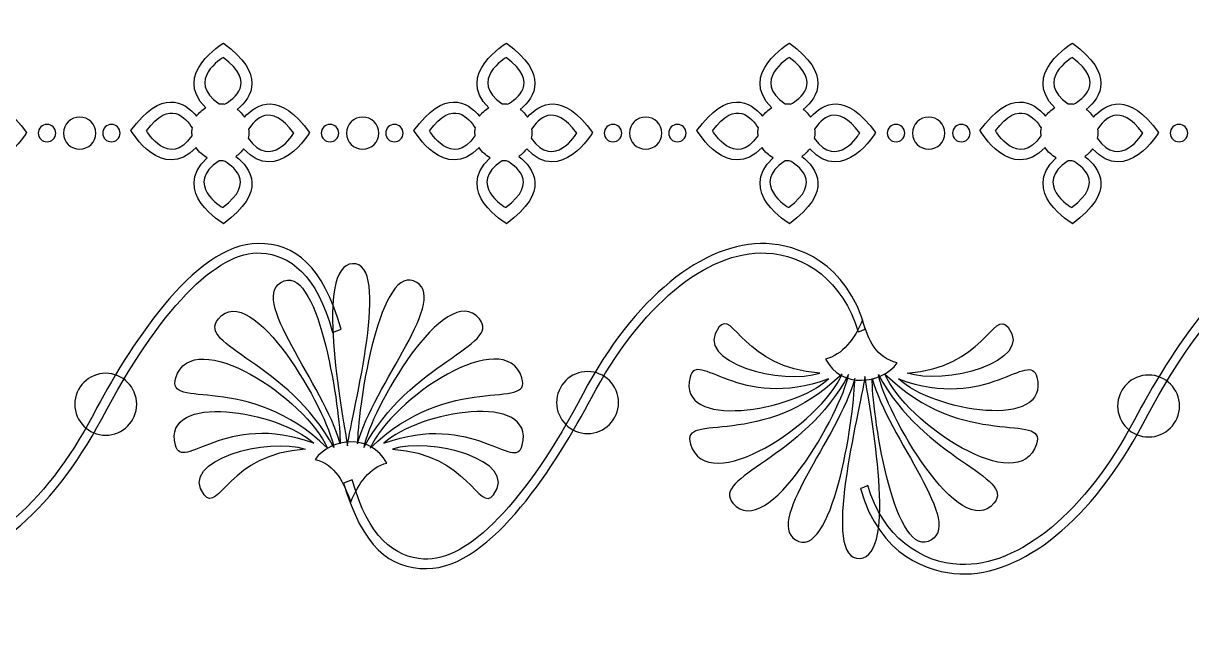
# Model space of a CAD drawing. Header units: millimetres. Extents: x -106 to 106, y -106 to 106.
# Drawn here: x -21.13 to 18.78, y 20.35 to 41.07 of the extents above; entities that cross this region are included whole.
import ezdxf

# ---------------------------------------------------------------- set-up
doc = ezdxf.new("R2010")
doc.units = ezdxf.units.MM
doc.header["$MEASUREMENT"] = 0
doc.layers.add('layer 1', color=7, linetype='Continuous')

msp = doc.modelspace()

# ---------------------------------------------------------------- linework, layer by layer
at = {"layer": 'layer 1', "color": 7}
msp.add_open_spline([(105.6569, -105.6569), (105.6569, -105.6569), (-106.0097, -105.6569), (-106.0097, -105.6569), (-106.0097, -105.6569), (-106.0097, -105.6569), (-106.0097, 106.0097), (-106.0097, 106.0097), (-106.0097, 106.0097), (-106.0097, 106.0097), (105.6569, 106.0097), (105.6569, 106.0097), (105.6569, 106.0097), (105.6569, 106.0097), (105.6569, -105.6569), (105.6569, -105.6569)], degree=3, knots=[0, 0, 0, 0, 0.2, 0.2, 0.2, 0.2, 0.4, 0.4, 0.4, 0.4, 0.6, 0.6, 0.6, 0.6, 1, 1, 1, 1], dxfattribs=at)
at = {"layer": 'layer 1', "color": 250}
for points, knots in [([(-24.8992, 36.8203), (-24.8058, 36.6737), (-24.6739, 36.555), (-24.517, 36.4749), (-24.517, 36.4749), (-25.7942, 35.3077), (-23.9689, 34.2215), (-23.9689, 34.2215), (-23.9689, 34.2215), (-22.4558, 35.3113), (-23.0177, 36.1128), (-23.543, 36.5226), (-23.543, 36.5226), (-23.4383, 36.5905), (-23.3469, 36.6781), (-23.2741, 36.781), (-23.2741, 36.781), (-22.1069, 35.5122), (-21.024, 37.3372), (-21.024, 37.3372), (-21.024, 37.3372), (-22.0458, 38.753), (-22.8161, 38.3475), (-23.245, 37.8576), (-23.245, 37.8576), (-23.3105, 37.9622), (-23.3937, 38.0517), (-23.4921, 38.1263), (-23.4921, 38.1263), (-22.9836, 38.5459), (-22.5047, 39.3309), (-23.9689, 40.3875), (-23.9689, 40.3875), (-23.9689, 40.3875), (-25.7426, 39.3319), (-24.569, 38.1823), (-24.569, 38.1823), (-24.6925, 38.1093), (-24.8005, 38.0126), (-24.8806, 37.896), (-24.8806, 37.896), (-25.3052, 38.3964), (-26.0852, 38.8418), (-27.1256, 37.4006), (-27.1256, 37.4006), (-27.1256, 37.4006), (-26.058, 35.605), (-24.8992, 36.8203)], [0, 0, 0, 0, 0.0769231, 0.0769231, 0.0769231, 0.0769231, 0.1538462, 0.1538462, 0.1538462, 0.1538462, 0.2307692, 0.2307692, 0.2307692, 0.2307692, 0.3076923, 0.3076923, 0.3076923, 0.3076923, 0.3846154, 0.3846154, 0.3846154, 0.3846154, 0.4615385, 0.4615385, 0.4615385, 0.4615385, 0.5384615, 0.5384615, 0.5384615, 0.5384615, 0.6153846, 0.6153846, 0.6153846, 0.6153846, 0.6923077, 0.6923077, 0.6923077, 0.6923077, 0.7692308, 0.7692308, 0.7692308, 0.7692308, 0.8461538, 0.8461538, 0.8461538, 0.8461539, 1, 1, 1, 1]), ([(-15.2307, 36.8203), (-15.1374, 36.6737), (-15.0044, 36.555), (-14.8476, 36.4749), (-14.8476, 36.4749), (-16.1249, 35.3077), (-14.2992, 34.2215), (-14.2992, 34.2215), (-14.2992, 34.2215), (-12.7864, 35.3113), (-13.3481, 36.1128), (-13.8744, 36.5226), (-13.8744, 36.5226), (-13.7688, 36.5905), (-13.6773, 36.6781), (-13.6055, 36.781), (-13.6055, 36.781), (-12.4373, 35.5122), (-11.3545, 37.3372), (-11.3545, 37.3372), (-11.3545, 37.3372), (-12.3761, 38.753), (-13.1466, 38.3475), (-13.5767, 37.8576), (-13.5767, 37.8576), (-13.6412, 37.9622), (-13.7249, 38.0517), (-13.8236, 38.1263), (-13.8236, 38.1263), (-13.3147, 38.5459), (-12.8352, 39.3309), (-14.2992, 40.3875), (-14.2992, 40.3875), (-14.2992, 40.3875), (-16.073, 39.3319), (-14.8993, 38.1823), (-14.8993, 38.1823), (-15.023, 38.1093), (-15.131, 38.0126), (-15.2118, 37.896), (-15.2118, 37.896), (-15.6355, 38.3964), (-16.4167, 38.8418), (-17.4559, 37.4006), (-17.4559, 37.4006), (-17.4559, 37.4006), (-16.3885, 35.605), (-15.2307, 36.8203)], [0, 0, 0, 0, 0.0769231, 0.0769231, 0.0769231, 0.0769231, 0.1538462, 0.1538462, 0.1538462, 0.1538462, 0.2307692, 0.2307692, 0.2307692, 0.2307692, 0.3076923, 0.3076923, 0.3076923, 0.3076923, 0.3846154, 0.3846154, 0.3846154, 0.3846154, 0.4615385, 0.4615385, 0.4615385, 0.4615385, 0.5384615, 0.5384615, 0.5384615, 0.5384615, 0.6153846, 0.6153846, 0.6153846, 0.6153846, 0.6923077, 0.6923077, 0.6923077, 0.6923077, 0.7692308, 0.7692308, 0.7692308, 0.7692308, 0.8461538, 0.8461538, 0.8461538, 0.8461539, 1, 1, 1, 1]), ([(-5.561, 36.8203), (-5.4675, 36.6737), (-5.3359, 36.555), (-5.1792, 36.4749), (-5.1792, 36.4749), (-6.4562, 35.3077), (-4.6295, 34.2215), (-4.6295, 34.2215), (-4.6295, 34.2215), (-3.1178, 35.3113), (-3.6797, 36.1128), (-4.2052, 36.5226), (-4.2052, 36.5226), (-4.0989, 36.5905), (-4.0085, 36.6781), (-3.9358, 36.781), (-3.9358, 36.781), (-2.7688, 35.5122), (-1.6855, 37.3372), (-1.6855, 37.3372), (-1.6855, 37.3372), (-2.7076, 38.753), (-3.478, 38.3475), (-3.9069, 37.8576), (-3.9069, 37.8576), (-3.9723, 37.9622), (-4.0555, 38.0517), (-4.1542, 38.1263), (-4.1542, 38.1263), (-3.6452, 38.5459), (-3.1665, 39.3309), (-4.6295, 40.3875), (-4.6295, 40.3875), (-4.6295, 40.3875), (-6.4044, 39.3319), (-5.231, 38.1823), (-5.231, 38.1823), (-5.3543, 38.1093), (-5.4616, 38.0126), (-5.5426, 37.896), (-5.5426, 37.896), (-5.9672, 38.3964), (-6.747, 38.8418), (-7.7876, 37.4006), (-7.7876, 37.4006), (-7.7876, 37.4006), (-6.7199, 35.605), (-5.561, 36.8203)], [0, 0, 0, 0, 0.0769231, 0.0769231, 0.0769231, 0.0769231, 0.1538462, 0.1538462, 0.1538462, 0.1538462, 0.2307692, 0.2307692, 0.2307692, 0.2307692, 0.3076923, 0.3076923, 0.3076923, 0.3076923, 0.3846154, 0.3846154, 0.3846154, 0.3846154, 0.4615385, 0.4615385, 0.4615385, 0.4615385, 0.5384615, 0.5384615, 0.5384615, 0.5384615, 0.6153846, 0.6153846, 0.6153846, 0.6153846, 0.6923077, 0.6923077, 0.6923077, 0.6923077, 0.7692308, 0.7692308, 0.7692308, 0.7692308, 0.8461538, 0.8461538, 0.8461538, 0.8461539, 1, 1, 1, 1]), ([(4.1072, 36.8203), (4.2019, 36.6737), (4.3335, 36.555), (4.4899, 36.4749), (4.4899, 36.4749), (3.2135, 35.3077), (5.0391, 34.2215), (5.0391, 34.2215), (5.0391, 34.2215), (6.5522, 35.3113), (5.9899, 36.1128), (5.4645, 36.5226), (5.4645, 36.5226), (5.5693, 36.5905), (5.6606, 36.6781), (5.7336, 36.781), (5.7336, 36.781), (6.9005, 35.5122), (7.9836, 37.3372), (7.9836, 37.3372), (7.9836, 37.3372), (6.9604, 38.753), (6.1915, 38.3475), (5.7629, 37.8576), (5.7629, 37.8576), (5.6971, 37.9622), (5.6134, 38.0517), (5.5145, 38.1263), (5.5145, 38.1263), (6.0237, 38.5459), (6.5033, 39.3309), (5.0391, 40.3875), (5.0391, 40.3875), (5.0391, 40.3875), (3.2652, 39.3319), (4.4386, 38.1823), (4.4386, 38.1823), (4.3146, 38.1093), (4.2071, 38.0126), (4.1268, 37.896), (4.1268, 37.896), (3.7027, 38.3964), (2.9214, 38.8418), (1.882, 37.4006), (1.882, 37.4006), (1.882, 37.4006), (2.9493, 35.605), (4.1072, 36.8203)], [0, 0, 0, 0, 0.0769231, 0.0769231, 0.0769231, 0.0769231, 0.1538462, 0.1538462, 0.1538462, 0.1538462, 0.2307692, 0.2307692, 0.2307692, 0.2307692, 0.3076923, 0.3076923, 0.3076923, 0.3076923, 0.3846154, 0.3846154, 0.3846154, 0.3846154, 0.4615385, 0.4615385, 0.4615385, 0.4615385, 0.5384615, 0.5384615, 0.5384615, 0.5384615, 0.6153846, 0.6153846, 0.6153846, 0.6153846, 0.6923077, 0.6923077, 0.6923077, 0.6923077, 0.7692308, 0.7692308, 0.7692308, 0.7692308, 0.8461538, 0.8461538, 0.8461538, 0.8461539, 1, 1, 1, 1]), ([(13.7772, 36.8203), (13.8706, 36.6737), (14.0032, 36.555), (14.1593, 36.4749), (14.1593, 36.4749), (12.8818, 35.3077), (14.7085, 34.2215), (14.7085, 34.2215), (14.7085, 34.2215), (16.2201, 35.3113), (15.6593, 36.1128), (15.1332, 36.5226), (15.1332, 36.5226), (15.2386, 36.5905), (15.3299, 36.6781), (15.4016, 36.781), (15.4016, 36.781), (16.5705, 35.5122), (17.6533, 37.3372), (17.6533, 37.3372), (17.6533, 37.3372), (16.6312, 38.753), (15.8608, 38.3475), (15.4309, 37.8576), (15.4309, 37.8576), (15.3665, 37.9622), (15.2827, 38.0517), (15.1839, 38.1263), (15.1839, 38.1263), (15.6924, 38.5459), (16.1726, 39.3309), (14.7085, 40.3875), (14.7085, 40.3875), (14.7085, 40.3875), (12.9345, 39.3319), (14.108, 38.1823), (14.108, 38.1823), (13.985, 38.1093), (13.8765, 38.0126), (13.7962, 37.896), (13.7962, 37.896), (13.3707, 38.3964), (12.5911, 38.8418), (11.552, 37.4006), (11.552, 37.4006), (11.552, 37.4006), (12.6193, 35.605), (13.7772, 36.8203)], [0, 0, 0, 0, 0.0769231, 0.0769231, 0.0769231, 0.0769231, 0.1538462, 0.1538462, 0.1538462, 0.1538462, 0.2307692, 0.2307692, 0.2307692, 0.2307692, 0.3076923, 0.3076923, 0.3076923, 0.3076923, 0.3846154, 0.3846154, 0.3846154, 0.3846154, 0.4615385, 0.4615385, 0.4615385, 0.4615385, 0.5384615, 0.5384615, 0.5384615, 0.5384615, 0.6153846, 0.6153846, 0.6153846, 0.6153846, 0.6923077, 0.6923077, 0.6923077, 0.6923077, 0.7692308, 0.7692308, 0.7692308, 0.7692308, 0.8461538, 0.8461538, 0.8461538, 0.8461539, 1, 1, 1, 1]), ([(-14.3055, 39.8959), (-14.3055, 39.8959), (-14.3055, 39.8959), (-14.3055, 39.8959), (-14.3055, 39.8959), (-13.1218, 39.0413), (-13.9608, 38.467), (-14.2587, 38.306), (-14.2587, 38.306), (-14.3064, 38.3127), (-14.3544, 38.3206), (-14.4053, 38.3206), (-14.4053, 38.3206), (-14.4168, 38.3206), (-14.428, 38.3175), (-14.4404, 38.3165), (-14.4404, 38.3165), (-15.6295, 39.1107), (-14.3055, 39.8959), (-14.3055, 39.8959)], [0, 0, 0, 0, 0.1666667, 0.1666667, 0.1666667, 0.1666667, 0.3333333, 0.3333333, 0.3333333, 0.3333333, 0.5, 0.5, 0.5, 0.5, 0.6666667, 0.6666667, 0.6666667, 0.6666667, 1, 1, 1, 1]), ([(-4.636, 39.8959), (-4.636, 39.8959), (-4.636, 39.8959), (-4.636, 39.8959), (-4.636, 39.8959), (-3.4533, 39.0413), (-4.2912, 38.467), (-4.589, 38.306), (-4.589, 38.306), (-4.6381, 38.3127), (-4.6858, 38.3206), (-4.7357, 38.3206), (-4.7357, 38.3206), (-4.7482, 38.3206), (-4.7585, 38.3175), (-4.7707, 38.3165), (-4.7707, 38.3165), (-5.9608, 39.1107), (-4.636, 39.8959), (-4.636, 39.8959)], [0, 0, 0, 0, 0.1666667, 0.1666667, 0.1666667, 0.1666667, 0.3333333, 0.3333333, 0.3333333, 0.3333333, 0.5, 0.5, 0.5, 0.5, 0.6666667, 0.6666667, 0.6666667, 0.6666667, 1, 1, 1, 1]), ([(5.0336, 39.8959), (5.0336, 39.8959), (5.0336, 39.8959), (5.0336, 39.8959), (5.0336, 39.8959), (6.2166, 39.0413), (5.3774, 38.467), (5.0797, 38.306), (5.0797, 38.306), (5.0315, 38.3127), (4.9836, 38.3206), (4.9337, 38.3206), (4.9337, 38.3206), (4.9213, 38.3206), (4.9099, 38.3175), (4.8978, 38.3165), (4.8978, 38.3165), (3.7086, 39.1107), (5.0336, 39.8959), (5.0336, 39.8959)], [0, 0, 0, 0, 0.1666667, 0.1666667, 0.1666667, 0.1666667, 0.3333333, 0.3333333, 0.3333333, 0.3333333, 0.5, 0.5, 0.5, 0.5, 0.6666667, 0.6666667, 0.6666667, 0.6666667, 1, 1, 1, 1]), ([(14.7022, 39.8959), (14.7022, 39.8959), (14.7022, 39.8959), (14.7022, 39.8959), (14.7022, 39.8959), (15.8846, 39.0413), (15.0467, 38.467), (14.7491, 38.306), (14.7491, 38.306), (14.7012, 38.3127), (14.6523, 38.3206), (14.6037, 38.3206), (14.6037, 38.3206), (14.591, 38.3206), (14.5786, 38.3175), (14.5672, 38.3165), (14.5672, 38.3165), (13.3783, 39.1107), (14.7022, 39.8959), (14.7022, 39.8959)], [0, 0, 0, 0, 0.1666667, 0.1666667, 0.1666667, 0.1666667, 0.3333333, 0.3333333, 0.3333333, 0.3333333, 0.5, 0.5, 0.5, 0.5, 0.6666667, 0.6666667, 0.6666667, 0.6666667, 1, 1, 1, 1]), ([(-15.3689, 37.4929), (-15.5661, 37.8245), (-16.1239, 38.5053), (-16.9274, 37.3913), (-16.9274, 37.3913), (-16.9274, 37.3913), (-16.1569, 36.0954), (-15.3721, 37.2197), (-15.3721, 37.2197), (-15.377, 37.2614), (-15.3844, 37.2998), (-15.3844, 37.3424), (-15.3844, 37.3424), (-15.3844, 37.3937), (-15.377, 37.4424), (-15.3689, 37.4929), (-15.3689, 37.4929), (-15.3689, 37.4929), (-15.3689, 37.4929), (-15.3689, 37.4929)], [0, 0, 0, 0, 0.3333333, 0.3333333, 0.3333333, 0.3333333, 0.5, 0.5, 0.5, 0.5, 0.6666667, 0.6666667, 0.6666667, 0.6666667, 0.8333333, 0.8333333, 0.8333333, 0.8333333, 1, 1, 1, 1]), ([(-11.8964, 37.3165), (-11.8964, 37.3165), (-11.8964, 37.3165), (-11.8964, 37.3165), (-11.8964, 37.3165), (-11.8964, 37.3165), (-12.665, 36.0231), (-13.4479, 37.1421), (-13.4479, 37.1421), (-13.4343, 37.2063), (-13.427, 37.273), (-13.427, 37.3424), (-13.427, 37.3424), (-13.427, 37.3787), (-13.4332, 37.4102), (-13.4375, 37.4463), (-13.4375, 37.4463), (-13.2267, 37.7849), (-12.6793, 38.4006), (-11.8964, 37.3165)], [0, 0, 0, 0, 0.1666667, 0.1666667, 0.1666667, 0.1666667, 0.3333333, 0.3333333, 0.3333333, 0.3333333, 0.5, 0.5, 0.5, 0.5, 0.6666667, 0.6666667, 0.6666667, 0.6666667, 1, 1, 1, 1]), ([(-5.7004, 37.4929), (-5.8966, 37.8245), (-6.4531, 38.5053), (-7.2577, 37.3913), (-7.2577, 37.3913), (-7.2577, 37.3913), (-6.4874, 36.0954), (-5.7025, 37.2197), (-5.7025, 37.2197), (-5.7076, 37.2614), (-5.7148, 37.2998), (-5.7148, 37.3424), (-5.7148, 37.3424), (-5.7148, 37.3937), (-5.7076, 37.4424), (-5.7004, 37.4929), (-5.7004, 37.4929), (-5.7004, 37.4929), (-5.7004, 37.4929), (-5.7004, 37.4929)], [0, 0, 0, 0, 0.3333333, 0.3333333, 0.3333333, 0.3333333, 0.5, 0.5, 0.5, 0.5, 0.6666667, 0.6666667, 0.6666667, 0.6666667, 0.8333333, 0.8333333, 0.8333333, 0.8333333, 1, 1, 1, 1]), ([(-2.2267, 37.3165), (-2.2267, 37.3165), (-2.2267, 37.3165), (-2.2267, 37.3165), (-2.2267, 37.3165), (-2.2267, 37.3165), (-2.9955, 36.0231), (-3.778, 37.1421), (-3.778, 37.1421), (-3.7648, 37.2063), (-3.7575, 37.273), (-3.7575, 37.3424), (-3.7575, 37.3424), (-3.7575, 37.3787), (-3.7637, 37.4102), (-3.7677, 37.4463), (-3.7677, 37.4463), (-3.557, 37.7849), (-3.0096, 38.4006), (-2.2267, 37.3165)], [0, 0, 0, 0, 0.1666667, 0.1666667, 0.1666667, 0.1666667, 0.3333333, 0.3333333, 0.3333333, 0.3333333, 0.5, 0.5, 0.5, 0.5, 0.6666667, 0.6666667, 0.6666667, 0.6666667, 1, 1, 1, 1]), ([(3.9691, 37.4929), (3.7716, 37.8245), (3.2156, 38.5053), (2.4115, 37.3913), (2.4115, 37.3913), (2.4115, 37.3913), (3.1825, 36.0954), (3.9656, 37.2197), (3.9656, 37.2197), (3.9618, 37.2614), (3.9535, 37.2998), (3.9535, 37.3424), (3.9535, 37.3424), (3.9535, 37.3937), (3.9618, 37.4424), (3.9691, 37.4929), (3.9691, 37.4929), (3.9691, 37.4929), (3.9691, 37.4929), (3.9691, 37.4929)], [0, 0, 0, 0, 0.3333333, 0.3333333, 0.3333333, 0.3333333, 0.5, 0.5, 0.5, 0.5, 0.6666667, 0.6666667, 0.6666667, 0.6666667, 0.8333333, 0.8333333, 0.8333333, 0.8333333, 1, 1, 1, 1]), ([(7.4414, 37.3165), (7.4414, 37.3165), (7.4414, 37.3165), (7.4414, 37.3165), (7.4414, 37.3165), (7.4414, 37.3165), (6.6745, 36.0231), (5.8907, 37.1421), (5.8907, 37.1421), (5.9035, 37.2063), (5.9114, 37.273), (5.9114, 37.3424), (5.9114, 37.3424), (5.9114, 37.3787), (5.9049, 37.4102), (5.9007, 37.4463), (5.9007, 37.4463), (6.1112, 37.7849), (6.6597, 38.4006), (7.4414, 37.3165)], [0, 0, 0, 0, 0.1666667, 0.1666667, 0.1666667, 0.1666667, 0.3333333, 0.3333333, 0.3333333, 0.3333333, 0.5, 0.5, 0.5, 0.5, 0.6666667, 0.6666667, 0.6666667, 0.6666667, 1, 1, 1, 1]), ([(13.6384, 37.4929), (13.4417, 37.8245), (12.8849, 38.5053), (12.0802, 37.3913), (12.0802, 37.3913), (12.0802, 37.3913), (12.8505, 36.0954), (13.636, 37.2197), (13.636, 37.2197), (13.6305, 37.2614), (13.6236, 37.2998), (13.6236, 37.3424), (13.6236, 37.3424), (13.6236, 37.3937), (13.6305, 37.4424), (13.6384, 37.4929), (13.6384, 37.4929), (13.6384, 37.4929), (13.6384, 37.4929), (13.6384, 37.4929)], [0, 0, 0, 0, 0.3333333, 0.3333333, 0.3333333, 0.3333333, 0.5, 0.5, 0.5, 0.5, 0.6666667, 0.6666667, 0.6666667, 0.6666667, 0.8333333, 0.8333333, 0.8333333, 0.8333333, 1, 1, 1, 1]), ([(17.1114, 37.3165), (17.1114, 37.3165), (17.1114, 37.3165), (17.1114, 37.3165), (17.1114, 37.3165), (17.1114, 37.3165), (16.3431, 36.0231), (15.5601, 37.1421), (15.5601, 37.1421), (15.5735, 37.2063), (15.5811, 37.273), (15.5811, 37.3424), (15.5811, 37.3424), (15.5811, 37.3787), (15.5742, 37.4102), (15.57, 37.4463), (15.57, 37.4463), (15.7813, 37.7849), (16.3283, 38.4006), (17.1114, 37.3165)], [0, 0, 0, 0, 0.1666667, 0.1666667, 0.1666667, 0.1666667, 0.3333333, 0.3333333, 0.3333333, 0.3333333, 0.5, 0.5, 0.5, 0.5, 0.6666667, 0.6666667, 0.6666667, 0.6666667, 1, 1, 1, 1]), ([(-20.6221, 37.3153), (-20.6221, 37.4783), (-20.4891, 37.6123), (-20.3239, 37.6123), (-20.3239, 37.6123), (-20.1601, 37.6123), (-20.0273, 37.4783), (-20.0273, 37.3153), (-20.0273, 37.3153), (-20.0273, 37.1505), (-20.1601, 37.0184), (-20.3239, 37.0184), (-20.3239, 37.0184), (-20.4891, 37.0184), (-20.6221, 37.1505), (-20.6221, 37.3153)], [0, 0, 0, 0, 0.2, 0.2, 0.2, 0.2, 0.4, 0.4, 0.4, 0.4, 0.6, 0.6, 0.6, 0.6, 1, 1, 1, 1]), ([(-19.7603, 37.3153), (-19.7603, 37.6192), (-19.5131, 37.8662), (-19.2089, 37.8662), (-19.2089, 37.8662), (-18.9046, 37.8662), (-18.6574, 37.6192), (-18.6574, 37.3153), (-18.6574, 37.3153), (-18.6574, 37.0111), (-18.9046, 36.7646), (-19.2089, 36.7646), (-19.2089, 36.7646), (-19.5131, 36.7646), (-19.7603, 37.0111), (-19.7603, 37.3153)], [0, 0, 0, 0, 0.2, 0.2, 0.2, 0.2, 0.4, 0.4, 0.4, 0.4, 0.6, 0.6, 0.6, 0.6, 1, 1, 1, 1]), ([(-18.4217, 37.3153), (-18.4217, 37.4783), (-18.2879, 37.6123), (-18.1237, 37.6123), (-18.1237, 37.6123), (-17.9596, 37.6123), (-17.8266, 37.4783), (-17.8266, 37.3153), (-17.8266, 37.3153), (-17.8266, 37.1505), (-17.9596, 37.0184), (-18.1237, 37.0184), (-18.1237, 37.0184), (-18.2879, 37.0184), (-18.4217, 37.1505), (-18.4217, 37.3153)], [0, 0, 0, 0, 0.2, 0.2, 0.2, 0.2, 0.4, 0.4, 0.4, 0.4, 0.6, 0.6, 0.6, 0.6, 1, 1, 1, 1]), ([(-10.9535, 37.3153), (-10.9535, 37.4783), (-10.8194, 37.6123), (-10.6555, 37.6123), (-10.6555, 37.6123), (-10.4906, 37.6123), (-10.3575, 37.4783), (-10.3575, 37.3153), (-10.3575, 37.3153), (-10.3575, 37.1505), (-10.4906, 37.0184), (-10.6555, 37.0184), (-10.6555, 37.0184), (-10.8194, 37.0184), (-10.9535, 37.1505), (-10.9535, 37.3153)], [0, 0, 0, 0, 0.2, 0.2, 0.2, 0.2, 0.4, 0.4, 0.4, 0.4, 0.6, 0.6, 0.6, 0.6, 1, 1, 1, 1]), ([(-10.0906, 37.3153), (-10.0906, 37.6192), (-9.8434, 37.8662), (-9.5391, 37.8662), (-9.5391, 37.8662), (-9.235, 37.8662), (-8.9889, 37.6192), (-8.9889, 37.3153), (-8.9889, 37.3153), (-8.9889, 37.0111), (-9.235, 36.7646), (-9.5391, 36.7646), (-9.5391, 36.7646), (-9.8434, 36.7646), (-10.0906, 37.0111), (-10.0906, 37.3153)], [0, 0, 0, 0, 0.2, 0.2, 0.2, 0.2, 0.4, 0.4, 0.4, 0.4, 0.6, 0.6, 0.6, 0.6, 1, 1, 1, 1]), ([(-8.7522, 37.3153), (-8.7522, 37.4783), (-8.6194, 37.6123), (-8.4542, 37.6123), (-8.4542, 37.6123), (-8.2909, 37.6123), (-8.1571, 37.4783), (-8.1571, 37.3153), (-8.1571, 37.3153), (-8.1571, 37.1505), (-8.2909, 37.0184), (-8.4542, 37.0184), (-8.4542, 37.0184), (-8.6194, 37.0184), (-8.7522, 37.1505), (-8.7522, 37.3153)], [0, 0, 0, 0, 0.2, 0.2, 0.2, 0.2, 0.4, 0.4, 0.4, 0.4, 0.6, 0.6, 0.6, 0.6, 1, 1, 1, 1]), ([(-1.2838, 37.3153), (-1.2838, 37.4783), (-1.1499, 37.6123), (-0.9863, 37.6123), (-0.9863, 37.6123), (-0.8218, 37.6123), (-0.6886, 37.4783), (-0.6886, 37.3153), (-0.6886, 37.3153), (-0.6886, 37.1505), (-0.8218, 37.0184), (-0.9863, 37.0184), (-0.9863, 37.0184), (-1.1499, 37.0184), (-1.2838, 37.1505), (-1.2838, 37.3153)], [0, 0, 0, 0, 0.2, 0.2, 0.2, 0.2, 0.4, 0.4, 0.4, 0.4, 0.6, 0.6, 0.6, 0.6, 1, 1, 1, 1]), ([(-0.4214, 37.3153), (-0.4214, 37.6192), (-0.1746, 37.8662), (0.1303, 37.8662), (0.1303, 37.8662), (0.4333, 37.8662), (0.6807, 37.6192), (0.6807, 37.3153), (0.6807, 37.3153), (0.6807, 37.0111), (0.4333, 36.7646), (0.1303, 36.7646), (0.1303, 36.7646), (-0.1746, 36.7646), (-0.4214, 37.0111), (-0.4214, 37.3153)], [0, 0, 0, 0, 0.2, 0.2, 0.2, 0.2, 0.4, 0.4, 0.4, 0.4, 0.6, 0.6, 0.6, 0.6, 1, 1, 1, 1]), ([(0.9164, 37.3153), (0.9164, 37.4783), (1.05, 37.6123), (1.2144, 37.6123), (1.2144, 37.6123), (1.378, 37.6123), (1.5127, 37.4783), (1.5127, 37.3153), (1.5127, 37.3153), (1.5127, 37.1505), (1.378, 37.0184), (1.2144, 37.0184), (1.2144, 37.0184), (1.05, 37.0184), (0.9164, 37.1505), (0.9164, 37.3153)], [0, 0, 0, 0, 0.2, 0.2, 0.2, 0.2, 0.4, 0.4, 0.4, 0.4, 0.6, 0.6, 0.6, 0.6, 1, 1, 1, 1]), ([(8.3857, 37.3153), (8.3857, 37.4783), (8.5187, 37.6123), (8.6836, 37.6123), (8.6836, 37.6123), (8.848, 37.6123), (8.9806, 37.4783), (8.9806, 37.3153), (8.9806, 37.3153), (8.9806, 37.1505), (8.848, 37.0184), (8.6836, 37.0184), (8.6836, 37.0184), (8.5187, 37.0184), (8.3857, 37.1505), (8.3857, 37.3153)], [0, 0, 0, 0, 0.2, 0.2, 0.2, 0.2, 0.4, 0.4, 0.4, 0.4, 0.6, 0.6, 0.6, 0.6, 1, 1, 1, 1]), ([(9.2473, 37.3153), (9.2473, 37.6192), (9.4939, 37.8662), (9.7992, 37.8662), (9.7992, 37.8662), (10.1034, 37.8662), (10.3504, 37.6192), (10.3504, 37.3153), (10.3504, 37.3153), (10.3504, 37.0111), (10.1034, 36.7646), (9.7992, 36.7646), (9.7992, 36.7646), (9.4939, 36.7646), (9.2473, 37.0111), (9.2473, 37.3153)], [0, 0, 0, 0, 0.2, 0.2, 0.2, 0.2, 0.4, 0.4, 0.4, 0.4, 0.6, 0.6, 0.6, 0.6, 1, 1, 1, 1]), ([(10.6174, 37.3153), (10.6174, 37.4783), (10.75, 37.6123), (10.915, 37.6123), (10.915, 37.6123), (11.0794, 37.6123), (11.212, 37.4783), (11.212, 37.3153), (11.212, 37.3153), (11.212, 37.1505), (11.0794, 37.0184), (10.915, 37.0184), (10.915, 37.0184), (10.75, 37.0184), (10.6174, 37.1505), (10.6174, 37.3153)], [0, 0, 0, 0, 0.2, 0.2, 0.2, 0.2, 0.4, 0.4, 0.4, 0.4, 0.6, 0.6, 0.6, 0.6, 1, 1, 1, 1]), ([(18.055, 37.3153), (18.055, 37.4783), (18.1883, 37.6123), (18.352, 37.6123), (18.352, 37.6123), (18.5163, 37.6123), (18.65, 37.4783), (18.65, 37.3153), (18.65, 37.3153), (18.65, 37.1505), (18.5163, 37.0184), (18.352, 37.0184), (18.352, 37.0184), (18.1883, 37.0184), (18.055, 37.1505), (18.055, 37.3153)], [0, 0, 0, 0, 0.2, 0.2, 0.2, 0.2, 0.4, 0.4, 0.4, 0.4, 0.6, 0.6, 0.6, 0.6, 1, 1, 1, 1]), ([(-14.3293, 34.7765), (-14.3293, 34.7765), (-14.3293, 34.7765), (-14.3293, 34.7765), (-14.3293, 34.7765), (-14.3293, 34.7765), (-15.671, 35.5699), (-14.4449, 36.3684), (-14.4449, 36.3684), (-14.4311, 36.3667), (-14.4187, 36.3641), (-14.4053, 36.3641), (-14.4053, 36.3641), (-14.3698, 36.3641), (-14.3357, 36.3704), (-14.3016, 36.3747), (-14.3016, 36.3747), (-14.0211, 36.2265), (-13.1228, 35.6446), (-14.3293, 34.7765)], [0, 0, 0, 0, 0.1666667, 0.1666667, 0.1666667, 0.1666667, 0.3333333, 0.3333333, 0.3333333, 0.3333333, 0.5, 0.5, 0.5, 0.5, 0.6666667, 0.6666667, 0.6666667, 0.6666667, 1, 1, 1, 1]), ([(-4.6606, 34.7765), (-4.6606, 34.7765), (-4.6606, 34.7765), (-4.6606, 34.7765), (-4.6606, 34.7765), (-4.6606, 34.7765), (-6.0015, 35.5699), (-4.7762, 36.3684), (-4.7762, 36.3684), (-4.7614, 36.3667), (-4.749, 36.3641), (-4.7357, 36.3641), (-4.7357, 36.3641), (-4.7003, 36.3641), (-4.667, 36.3704), (-4.6327, 36.3747), (-4.6327, 36.3747), (-4.3515, 36.2265), (-3.4544, 35.6446), (-4.6606, 34.7765)], [0, 0, 0, 0, 0.1666667, 0.1666667, 0.1666667, 0.1666667, 0.3333333, 0.3333333, 0.3333333, 0.3333333, 0.5, 0.5, 0.5, 0.5, 0.6666667, 0.6666667, 0.6666667, 0.6666667, 1, 1, 1, 1]), ([(5.0088, 34.7765), (5.0088, 34.7765), (5.0088, 34.7765), (5.0088, 34.7765), (5.0088, 34.7765), (5.0088, 34.7765), (3.6683, 35.5699), (4.8937, 36.3684), (4.8937, 36.3684), (4.9072, 36.3667), (4.9192, 36.3641), (4.9337, 36.3641), (4.9337, 36.3641), (4.9695, 36.3641), (5.0026, 36.3704), (5.037, 36.3747), (5.037, 36.3747), (5.3171, 36.2265), (6.2153, 35.6446), (5.0088, 34.7765)], [0, 0, 0, 0, 0.1666667, 0.1666667, 0.1666667, 0.1666667, 0.3333333, 0.3333333, 0.3333333, 0.3333333, 0.5, 0.5, 0.5, 0.5, 0.6666667, 0.6666667, 0.6666667, 0.6666667, 1, 1, 1, 1]), ([(14.6781, 34.7765), (14.6781, 34.7765), (14.6781, 34.7765), (14.6781, 34.7765), (14.6781, 34.7765), (14.6781, 34.7765), (13.337, 35.5699), (14.5624, 36.3684), (14.5624, 36.3684), (14.5765, 36.3667), (14.5889, 36.3641), (14.6037, 36.3641), (14.6037, 36.3641), (14.6389, 36.3641), (14.6719, 36.3704), (14.7064, 36.3747), (14.7064, 36.3747), (14.9864, 36.2265), (15.8846, 35.6446), (14.6781, 34.7765)], [0, 0, 0, 0, 0.1666667, 0.1666667, 0.1666667, 0.1666667, 0.3333333, 0.3333333, 0.3333333, 0.3333333, 0.5, 0.5, 0.5, 0.5, 0.6666667, 0.6666667, 0.6666667, 0.6666667, 1, 1, 1, 1]), ([(-13.1128, 33.5423), (-11.8314, 33.5483), (-10.9192, 32.8019), (-10.2698, 30.62), (-10.2698, 30.62), (-10.2698, 30.62), (-10.5688, 30.5078), (-10.5688, 30.5078), (-10.5688, 30.5078), (-11.099, 32.4887), (-12.0423, 33.1578), (-13.0071, 33.2186), (-13.0071, 33.2186), (-14.5212, 33.3242), (-16.5077, 31.2514), (-18.4567, 27.5586), (-18.4567, 27.5586), (-20.1696, 24.3156), (-22.5715, 22.3569), (-24.7125, 22.4425), (-24.7125, 22.4425), (-25.7341, 22.484), (-27.4703, 23.0435), (-28.0959, 25.356), (-28.0959, 25.356), (-28.0959, 25.356), (-27.856, 25.4587), (-27.856, 25.4587), (-27.856, 25.4587), (-27.3369, 23.7168), (-26.0333, 22.8166), (-24.6992, 22.7617), (-24.6992, 22.7617), (-22.674, 22.6814), (-20.3944, 24.5745), (-18.7399, 27.7085), (-18.7399, 27.7085), (-17.5805, 29.9053), (-15.3251, 33.5423), (-13.1128, 33.5423)], [0, 0, 0, 0, 0.0909091, 0.0909091, 0.0909091, 0.0909091, 0.1818182, 0.1818182, 0.1818182, 0.1818182, 0.2727273, 0.2727273, 0.2727273, 0.2727273, 0.3636364, 0.3636364, 0.3636364, 0.3636364, 0.4545455, 0.4545455, 0.4545455, 0.4545455, 0.5454545, 0.5454545, 0.5454545, 0.5454546, 0.6363636, 0.6363636, 0.6363636, 0.6363636, 0.7272727, 0.7272727, 0.7272727, 0.7272727, 0.8181818, 0.8181818, 0.8181818, 0.8181818, 1, 1, 1, 1]), ([(-7.3499, 22.4399), (-8.6311, 22.4351), (-9.5434, 23.1799), (-10.1931, 25.3619), (-10.1931, 25.3619), (-10.1931, 25.3619), (-9.8934, 25.4747), (-9.8934, 25.4747), (-9.8934, 25.4747), (-9.3636, 23.494), (-8.4204, 22.824), (-7.4557, 22.7634), (-7.4557, 22.7634), (-5.9415, 22.6585), (-3.9551, 24.7304), (-2.0057, 28.423), (-2.0057, 28.423), (-0.2935, 31.6661), (2.108, 33.6253), (4.2498, 33.5397), (4.2498, 33.5397), (5.2716, 33.4984), (7.0073, 32.9384), (7.6336, 30.6276), (7.6336, 30.6276), (7.6336, 30.6276), (7.3935, 30.5235), (7.3935, 30.5235), (7.3935, 30.5235), (6.874, 32.2651), (5.57, 33.1652), (4.2367, 33.22), (4.2367, 33.22), (2.2107, 33.3016), (-0.0688, 31.4082), (-1.723, 28.2745), (-1.723, 28.2745), (-2.8823, 26.0783), (-5.1381, 22.4399), (-7.3499, 22.4399)], [0, 0, 0, 0, 0.0909091, 0.0909091, 0.0909091, 0.0909091, 0.1818182, 0.1818182, 0.1818182, 0.1818182, 0.2727273, 0.2727273, 0.2727273, 0.2727273, 0.3636364, 0.3636364, 0.3636364, 0.3636364, 0.4545455, 0.4545455, 0.4545455, 0.4545455, 0.5454545, 0.5454545, 0.5454545, 0.5454546, 0.6363636, 0.6363636, 0.6363636, 0.6363636, 0.7272727, 0.7272727, 0.7272727, 0.7272727, 0.8181818, 0.8181818, 0.8181818, 0.8181818, 1, 1, 1, 1]), ([(22.4592, 33.3578), (23.7404, 33.3631), (24.6527, 32.6178), (25.3018, 30.4358), (25.3018, 30.4358), (25.3018, 30.4358), (25.0021, 30.3234), (25.0021, 30.3234), (25.0021, 30.3234), (24.4732, 32.3043), (23.5293, 32.9736), (22.565, 33.0352), (22.565, 33.0352), (21.0502, 33.1383), (19.0641, 31.0678), (17.1148, 27.3747), (17.1148, 27.3747), (15.4026, 24.1303), (13.0007, 22.1729), (10.8596, 22.258), (10.8596, 22.258), (9.8374, 22.2999), (8.1018, 22.8599), (7.4755, 25.1707), (7.4755, 25.1707), (7.4755, 25.1707), (7.7156, 25.2742), (7.7156, 25.2742), (7.7156, 25.2742), (8.2348, 23.5325), (9.5384, 22.633), (10.8723, 22.5777), (10.8723, 22.5777), (12.8977, 22.4961), (15.1776, 24.39), (16.832, 27.5237), (16.832, 27.5237), (17.992, 29.7201), (20.2464, 33.3578), (22.4592, 33.3578)], [0, 0, 0, 0, 0.0909091, 0.0909091, 0.0909091, 0.0909091, 0.1818182, 0.1818182, 0.1818182, 0.1818182, 0.2727273, 0.2727273, 0.2727273, 0.2727273, 0.3636364, 0.3636364, 0.3636364, 0.3636364, 0.4545455, 0.4545455, 0.4545455, 0.4545455, 0.5454545, 0.5454545, 0.5454545, 0.5454546, 0.6363636, 0.6363636, 0.6363636, 0.6363636, 0.7272727, 0.7272727, 0.7272727, 0.7272727, 0.8181818, 0.8181818, 0.8181818, 0.8181818, 1, 1, 1, 1]), ([(-10.0607, 26.6376), (-10.2477, 27.8329), (-11.1915, 32.7764), (-9.8901, 32.8553), (-9.8901, 32.8553), (-8.5286, 32.9369), (-9.8901, 27.8329), (-10.0607, 26.6376)], [0, 0, 0, 0, 0.3333333, 0.3333333, 0.3333333, 0.3333333, 1, 1, 1, 1]), ([(-10.5232, 26.572), (-10.7447, 27.8296), (-13.3147, 32.3544), (-14.47, 30.9676), (-14.47, 30.9676), (-15.2357, 30.0477), (-12.0721, 29.4867), (-10.5232, 26.572)], [0, 0, 0, 0, 0.3333333, 0.3333333, 0.3333333, 0.3333333, 1, 1, 1, 1]), ([(-10.312, 26.7063), (-10.286, 27.7273), (-11.0055, 32.7283), (-12.2247, 32.2693), (-12.2247, 32.2693), (-13.5616, 31.7654), (-10.8217, 28.6954), (-10.312, 26.7063)], [0, 0, 0, 0, 0.3333333, 0.3333333, 0.3333333, 0.3333333, 1, 1, 1, 1]), ([(-9.7115, 26.7063), (-9.7372, 27.7273), (-9.0177, 32.7283), (-7.7985, 32.2693), (-7.7985, 32.2693), (-6.4617, 31.7654), (-9.2018, 28.6954), (-9.7115, 26.7063)], [0, 0, 0, 0, 0.3333333, 0.3333333, 0.3333333, 0.3333333, 1, 1, 1, 1]), ([(-9.5, 26.572), (-9.2783, 27.8296), (-6.7089, 32.3544), (-5.5529, 30.9676), (-5.5529, 30.9676), (-4.7866, 30.0477), (-7.9514, 29.4867), (-9.5, 26.572)], [0, 0, 0, 0, 0.3333333, 0.3333333, 0.3333333, 0.3333333, 1, 1, 1, 1]), ([(6.0809, 29.1198), (4.8506, 28.6879), (1.6987, 29.4855), (2.6306, 30.682), (2.6306, 30.682), (3.124, 31.3148), (3.475, 29.2781), (6.0809, 29.1198)], [0, 0, 0, 0, 0.3333333, 0.3333333, 0.3333333, 0.3333333, 1, 1, 1, 1]), ([(9.0616, 29.1198), (10.2929, 28.6879), (13.4427, 29.4855), (12.5122, 30.682), (12.5122, 30.682), (12.0188, 31.3148), (11.6685, 29.2781), (9.0616, 29.1198)], [0, 0, 0, 0, 0.3333333, 0.3333333, 0.3333333, 0.3333333, 1, 1, 1, 1]), ([(-10.7447, 26.5525), (-11.4599, 28.2368), (-15.3382, 30.8139), (-15.9251, 28.9513), (-15.9251, 28.9513), (-16.2841, 27.8115), (-13.45, 29.2063), (-10.7447, 26.5525)], [0, 0, 0, 0, 0.3333333, 0.3333333, 0.3333333, 0.3333333, 1, 1, 1, 1]), ([(-9.2783, 26.5525), (-8.5634, 28.2368), (-4.6858, 30.8139), (-4.0986, 28.9513), (-4.0986, 28.9513), (-3.7389, 27.8115), (-6.5728, 29.2063), (-9.2783, 26.5525)], [0, 0, 0, 0, 0.3333333, 0.3333333, 0.3333333, 0.3333333, 1, 1, 1, 1]), ([(6.2766, 29.5956), (6.8405, 29.7248), (7.2967, 30.3115), (7.5399, 30.9381), (7.5399, 30.9381), (7.7308, 30.2345), (8.0119, 29.6469), (8.7257, 29.4686), (8.7257, 29.4686), (8.1848, 28.7258), (6.8126, 28.576), (6.2766, 29.5956)], [0, 0, 0, 0, 0.5, 0.5, 0.5, 0.5, 0.75, 0.75, 0.75, 0.75, 1, 1, 1, 1]), ([(6.3724, 28.9172), (5.1821, 27.8076), (1.1782, 27.1452), (1.646, 28.9794), (1.646, 28.9794), (1.893, 29.9494), (3.3131, 27.7955), (6.3724, 28.9172)], [0, 0, 0, 0, 0.3333333, 0.3333333, 0.3333333, 0.3333333, 1, 1, 1, 1]), ([(8.7701, 28.9172), (9.9611, 27.8076), (13.9657, 27.1452), (13.4968, 28.9794), (13.4968, 28.9794), (13.2498, 29.9494), (11.8297, 27.7955), (8.7701, 28.9172)], [0, 0, 0, 0, 0.3333333, 0.3333333, 0.3333333, 0.3333333, 1, 1, 1, 1]), ([(-0.7966, 28.1111), (-0.7966, 27.5266), (-1.2705, 27.0527), (-1.855, 27.0527), (-1.855, 27.0527), (-2.4394, 27.0527), (-2.9133, 27.5266), (-2.9133, 28.1111), (-2.9133, 28.1111), (-2.9133, 28.6955), (-2.4394, 29.1694), (-1.855, 29.1694), (-1.855, 29.1694), (-1.2705, 29.1694), (-0.7966, 28.6955), (-0.7966, 28.1111)], [0, 0, 0, 0, 0.2, 0.2, 0.2, 0.2, 0.4, 0.4, 0.4, 0.4, 0.6, 0.6, 0.6, 0.6, 1, 1, 1, 1]), ([(-17.2597, 28.0522), (-17.2597, 27.4677), (-17.7336, 26.9938), (-18.318, 26.9938), (-18.318, 26.9938), (-18.9025, 26.9938), (-19.3764, 27.4677), (-19.3764, 28.0522), (-19.3764, 28.0522), (-19.3764, 28.6366), (-18.9025, 29.1105), (-18.318, 29.1105), (-18.318, 29.1105), (-17.7336, 29.1105), (-17.2597, 28.6366), (-17.2597, 28.0522)], [0, 0, 0, 0, 0.2, 0.2, 0.2, 0.2, 0.4, 0.4, 0.4, 0.4, 0.6, 0.6, 0.6, 0.6, 1, 1, 1, 1]), ([(6.8381, 29.0857), (6.1226, 27.4014), (2.2458, 24.8246), (1.6581, 26.6877), (1.6581, 26.6877), (1.2991, 27.8282), (4.1334, 26.4316), (6.8381, 29.0857)], [0, 0, 0, 0, 0.3333333, 0.3333333, 0.3333333, 0.3333333, 1, 1, 1, 1]), ([(7.06, 29.0673), (6.8381, 27.81), (4.2681, 23.284), (3.1123, 24.6715), (3.1123, 24.6715), (2.3467, 25.5901), (5.5114, 26.1524), (7.06, 29.0673)], [0, 0, 0, 0, 0.3333333, 0.3333333, 0.3333333, 0.3333333, 1, 1, 1, 1]), ([(7.2708, 28.9332), (7.2967, 27.9125), (6.5777, 22.9109), (5.3581, 23.3705), (5.3581, 23.3705), (4.0211, 23.8741), (6.7616, 26.9426), (7.2708, 28.9332)], [0, 0, 0, 0, 0.3333333, 0.3333333, 0.3333333, 0.3333333, 1, 1, 1, 1]), ([(7.6205, 29.0006), (7.8069, 27.8067), (8.7512, 22.862), (7.4493, 22.7842), (7.4493, 22.7842), (6.0878, 22.7012), (7.4493, 27.8067), (7.6205, 29.0006)], [0, 0, 0, 0, 0.3333333, 0.3333333, 0.3333333, 0.3333333, 1, 1, 1, 1]), ([(7.872, 28.9332), (7.8458, 27.9125), (8.5648, 22.9109), (9.7847, 23.3705), (9.7847, 23.3705), (11.1218, 23.8741), (8.3812, 26.9426), (7.872, 28.9332)], [0, 0, 0, 0, 0.3333333, 0.3333333, 0.3333333, 0.3333333, 1, 1, 1, 1]), ([(8.0825, 29.0673), (8.3054, 27.81), (10.874, 23.284), (12.0302, 24.6715), (12.0302, 24.6715), (12.7957, 25.5901), (9.6321, 26.1524), (8.0825, 29.0673)], [0, 0, 0, 0, 0.3333333, 0.3333333, 0.3333333, 0.3333333, 1, 1, 1, 1]), ([(8.3054, 29.0857), (9.0199, 27.4014), (12.8977, 24.8246), (13.4844, 26.6877), (13.4844, 26.6877), (13.8437, 27.8282), (11.0088, 26.4316), (8.3054, 29.0857)], [0, 0, 0, 0, 0.3333333, 0.3333333, 0.3333333, 0.3333333, 1, 1, 1, 1]), ([(18.3713, 27.9936), (18.3713, 27.4091), (17.8976, 26.9353), (17.3129, 26.9353), (17.3129, 26.9353), (16.7283, 26.9353), (16.2546, 27.4091), (16.2546, 27.9936), (16.2546, 27.9936), (16.2546, 28.5781), (16.7283, 29.0519), (17.3129, 29.0519), (17.3129, 29.0519), (17.8976, 29.0519), (18.3713, 28.5781), (18.3713, 27.9936)], [0, 0, 0, 0, 0.2, 0.2, 0.2, 0.2, 0.4, 0.4, 0.4, 0.4, 0.6, 0.6, 0.6, 0.6, 1, 1, 1, 1]), ([(-11.2105, 26.7218), (-12.4008, 27.8317), (-16.405, 28.494), (-15.9376, 26.6584), (-15.9376, 26.6584), (-15.6905, 25.689), (-14.2699, 27.8429), (-11.2105, 26.7218)], [0, 0, 0, 0, 0.3333333, 0.3333333, 0.3333333, 0.3333333, 1, 1, 1, 1]), ([(-8.8132, 26.7218), (-7.6222, 27.8317), (-3.618, 28.494), (-4.0864, 26.6584), (-4.0864, 26.6584), (-4.333, 25.689), (-5.7534, 27.8429), (-8.8132, 26.7218)], [0, 0, 0, 0, 0.3333333, 0.3333333, 0.3333333, 0.3333333, 1, 1, 1, 1]), ([(-11.5016, 26.5184), (-12.7322, 26.9516), (-15.8836, 26.1524), (-14.9525, 24.9559), (-14.9525, 24.9559), (-14.4597, 24.3242), (-14.1078, 26.3599), (-11.5016, 26.5184)], [0, 0, 0, 0, 0.3333333, 0.3333333, 0.3333333, 0.3333333, 1, 1, 1, 1]), ([(-8.7169, 26.0426), (-9.2802, 25.9148), (-9.6998, 25.3404), (-9.9432, 24.7121), (-9.9432, 24.7121), (-10.1931, 25.3619), (-10.4515, 25.9913), (-11.1662, 26.1711), (-11.1662, 26.1711), (-10.6245, 26.9137), (-9.2526, 27.0636), (-8.7169, 26.0426)], [0, 0, 0, 0, 0.5, 0.5, 0.5, 0.5, 0.75, 0.75, 0.75, 0.75, 1, 1, 1, 1]), ([(-8.5211, 26.5184), (-7.2908, 26.9516), (-4.1396, 26.1524), (-5.0717, 24.9559), (-5.0717, 24.9559), (-5.5641, 24.3242), (-5.9154, 26.3599), (-8.5211, 26.5184)], [0, 0, 0, 0, 0.3333333, 0.3333333, 0.3333333, 0.3333333, 1, 1, 1, 1])]:
    msp.add_open_spline(points, degree=3, knots=knots, dxfattribs=at)

doc.saveas('drawing.dxf')
